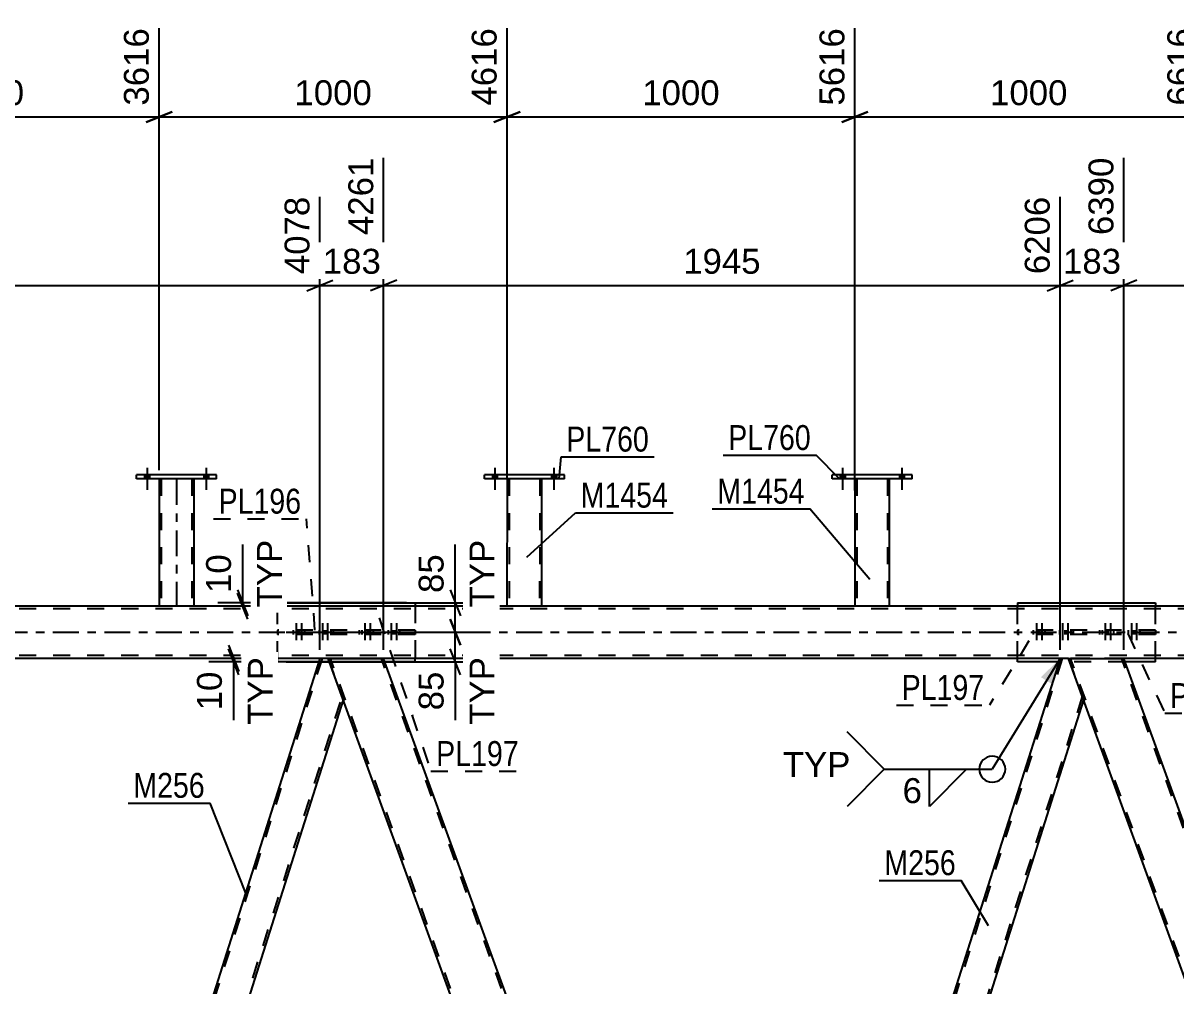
# Model space of a CAD drawing. Header units: millimetres. Extents: x -88 to 753, y -403 to 191.
# Drawn here: x 127.2 to 259.8, y -40.7 to 70.1 of the extents above; entities that cross this region are included whole.
import ezdxf

# ---------------------------------------------------------------- set-up
doc = ezdxf.new("R2010")
doc.units = ezdxf.units.MM
doc.linetypes.add('DXK_LINE_DOT2', pattern=[3.9198, 1.9599, -1.9599])
doc.linetypes.add('DXK_LINE_DOT3', pattern=[5.9187, 2.979, -0.9799, 0.9799, -0.9799])
doc.styles.add('Arial', font='arial.ttf', dxfattribs={"height": 0.2})
doc.styles.add('Arial Narrow', font='ARIALN.TTF', dxfattribs={"height": 0.2})

# ---------------------------------------------------------------- blocks, each defined once
blk = doc.blocks.new('Part-317404679-3095 - 2929')
at = {"color": 2, "linetype": 'Continuous'}
for p, q in [((180.26, 17.64), (180.26, 18.12)), ((189.46, 18.12), (180.26, 18.12)), ((189.46, 17.64), (180.26, 17.64)), ((189.46, 17.64), (189.46, 18.12))]:
    blk.add_line(p, q, dxfattribs=at)
blk = doc.blocks.new('Part-317404679-2990 - 2929')
at = {"color": 2, "linetype": 'Continuous'}
for p, q in [((140.26, 17.64), (140.26, 18.12)), ((149.46, 18.12), (140.26, 18.12)), ((149.46, 17.64), (140.26, 17.64)), ((149.46, 17.64), (149.46, 18.12))]:
    blk.add_line(p, q, dxfattribs=at)
blk = doc.blocks.new('Part-317404679-3012 - 2929')
at = {"color": 2, "linetype": 'Continuous'}
for p, q in [((626.43, 3), (12.26, 3)), ((162.29, -3), (83.54, -3)), ((247.42, -3), (168.67, -3)), ((332.55, -3), (253.8, -3))]:
    blk.add_line(p, q, dxfattribs=at)
at = {"color": 7, "linetype": 'DXK_LINE_DOT2'}
for p, q in [((630.43, 2.68), (12.26, 2.68)), ((630.43, -2.68), (12.26, -2.68)), ((629.83, -3), (77.15, -3)), ((168.67, -3), (162.29, -3)), ((253.8, -3), (247.42, -3))]:
    blk.add_line(p, q, dxfattribs=at)
at = {"color": 7, "linetype": 'DXK_LINE_DOT3'}
blk.add_line((12.26, 0), (640.43, 0), dxfattribs=at)
blk = doc.blocks.new('Bolt-317404679-3473 - 2929')
at = {"linetype": 'Continuous'}
for points in [[(221.18, 17.64), (221.74, 17.64), (221.74, 18.12), (221.18, 18.12)], [(221.18, 17.64), (221.74, 17.64), (221.74, 18.12), (221.18, 18.12)], [(227.98, 17.64), (228.54, 17.64), (228.54, 18.12), (227.98, 18.12)], [(227.98, 17.64), (228.54, 17.64), (228.54, 18.12), (227.98, 18.12)]]:
    blk.add_hatch(color=1, dxfattribs=at).paths.add_polyline_path(points)
at = {"color": 1, "linetype": 'Continuous'}
for p, q in [((221.46, 18.92), (221.46, 16.4)), ((221.46, 18.92), (221.46, 16.4)), ((228.26, 18.92), (228.26, 16.4)), ((228.26, 18.92), (228.26, 16.4)), ((221.18, 18.12), (221.18, 17.64)), ((221.18, 18.12), (221.18, 17.64)), ((221.74, 18.12), (221.74, 17.64)), ((221.74, 18.12), (221.74, 17.64)), ((227.98, 18.12), (227.98, 17.64)), ((227.98, 18.12), (227.98, 17.64)), ((228.54, 18.12), (228.54, 17.64)), ((228.54, 18.12), (228.54, 17.64))]:
    blk.add_line(p, q, dxfattribs=at)
blk = doc.blocks.new('Part-317404679-3082 - 2929')
at = {"color": 2, "linetype": 'Continuous'}
for p, q in [((220.26, 17.64), (220.26, 18.12)), ((229.46, 18.12), (220.26, 18.12)), ((229.46, 17.64), (220.26, 17.64)), ((229.46, 17.64), (229.46, 18.12))]:
    blk.add_line(p, q, dxfattribs=at)
blk = doc.blocks.new('Part-317404679-3087 - 2929')
at = {"color": 2, "linetype": 'Continuous'}
for p, q in [((182.86, 17.64), (182.85, 3)), ((186.85, 3), (186.86, 17.64))]:
    blk.add_line(p, q, dxfattribs=at)
at = {"color": 7, "linetype": 'DXK_LINE_DOT2'}
for p, q in [((186.86, 17.64), (182.86, 17.64)), ((183.1, 17.64), (183.09, 3)), ((186.62, 17.64), (186.61, 3)), ((186.85, 3), (182.85, 3)), ((186.85, 3), (186.85, 3)), ((186.85, 3), (186.85, 3))]:
    blk.add_line(p, q, dxfattribs=at)
blk = doc.blocks.new('Part-317404679-3517 - 2929')
at = {"color": 2, "linetype": 'Continuous'}
for p, q in [((222.86, 17.64), (222.85, 3)), ((226.85, 3), (226.86, 17.64))]:
    blk.add_line(p, q, dxfattribs=at)
at = {"color": 7, "linetype": 'DXK_LINE_DOT2'}
for p, q in [((226.86, 17.64), (222.86, 17.64)), ((223.1, 17.64), (223.09, 3)), ((226.62, 17.64), (226.61, 3)), ((226.85, 3), (222.85, 3)), ((226.85, 3), (226.85, 3)), ((226.85, 3), (226.85, 3))]:
    blk.add_line(p, q, dxfattribs=at)
blk = doc.blocks.new('Part-317404679-3384 - 2929')
at = {"color": 2, "linetype": 'Continuous'}
for p, q in [((290.73, -122), (247.42, -3)), ((247.42, -3), (253.8, -3)), ((297.12, -122), (253.8, -3))]:
    blk.add_line(p, q, dxfattribs=at)
at = {"color": 7, "linetype": 'DXK_LINE_DOT2'}
for p, q in [((290.99, -122), (247.67, -3)), ((296.86, -122), (253.55, -3))]:
    blk.add_line(p, q, dxfattribs=at)
blk = doc.blocks.new('Part-317404679-3241 - 2929')
at = {"color": 2, "linetype": 'Continuous'}
for p, q in [((241.58, 3.4), (241.58, 3)), ((241.58, 3.4), (257.44, 3.4)), ((257.44, 3.4), (257.44, 3)), ((241.58, -3.4), (241.58, -3)), ((246.34, -3.4), (241.58, -3.4)), ((257.44, -3.4), (253.95, -3.4)), ((257.44, -3.4), (257.44, -3))]:
    blk.add_line(p, q, dxfattribs=at)
at = {"color": 7, "linetype": 'DXK_LINE_DOT2'}
for p, q in [((241.58, -3), (241.58, 3)), ((257.44, -3), (257.44, 3)), ((253.95, -3.4), (246.34, -3.4))]:
    blk.add_line(p, q, dxfattribs=at)
blk = doc.blocks.new('Part-317404679-3374 - 2929')
at = {"color": 2, "linetype": 'Continuous'}
for p, q in [((142.86, 17.64), (142.86, 3)), ((146.86, 3), (146.86, 17.64))]:
    blk.add_line(p, q, dxfattribs=at)
at = {"color": 7, "linetype": 'DXK_LINE_DOT2'}
for p, q in [((146.86, 17.64), (142.86, 17.64)), ((143.1, 17.64), (143.1, 3)), ((146.62, 17.64), (146.62, 3)), ((146.86, 3), (142.86, 3)), ((146.86, 3), (146.86, 3)), ((146.86, 3), (146.86, 3))]:
    blk.add_line(p, q, dxfattribs=at)
at = {"color": 7, "linetype": 'DXK_LINE_DOT3'}
blk.add_line((144.86, 17.64), (144.86, 3), dxfattribs=at)
blk = doc.blocks.new('Bolt-317404679-3255 - 2929')
at = {"linetype": 'Continuous'}
for points in [[(181.18, 17.64), (181.74, 17.64), (181.74, 18.12), (181.18, 18.12)], [(181.18, 17.64), (181.74, 17.64), (181.74, 18.12), (181.18, 18.12)], [(187.98, 17.64), (188.54, 17.64), (188.54, 18.12), (187.98, 18.12)], [(187.98, 17.64), (188.54, 17.64), (188.54, 18.12), (187.98, 18.12)]]:
    blk.add_hatch(color=1, dxfattribs=at).paths.add_polyline_path(points)
at = {"color": 1, "linetype": 'Continuous'}
for p, q in [((181.46, 18.92), (181.46, 16.4)), ((181.46, 18.92), (181.46, 16.4)), ((188.26, 18.92), (188.26, 16.4)), ((188.26, 18.92), (188.26, 16.4)), ((181.18, 18.12), (181.18, 17.64)), ((181.18, 18.12), (181.18, 17.64)), ((181.74, 18.12), (181.74, 17.64)), ((181.74, 18.12), (181.74, 17.64)), ((187.98, 18.12), (187.98, 17.64)), ((187.98, 18.12), (187.98, 17.64)), ((188.54, 18.12), (188.54, 17.64)), ((188.54, 18.12), (188.54, 17.64))]:
    blk.add_line(p, q, dxfattribs=at)
blk = doc.blocks.new('Part-317404679-3260 - 2929')
at = {"color": 7, "linetype": 'DXK_LINE_DOT2'}
for p, q in [((257.44, 0.24), (241.58, 0.24)), ((241.58, 0.24), (241.58, -0.24)), ((247.99, 0.24), (247.99, -0.24)), ((251.03, -0.24), (251.03, 0.24)), ((257.44, 0.24), (257.44, -0.24)), ((257.44, -0.24), (241.58, -0.24))]:
    blk.add_line(p, q, dxfattribs=at)
blk = doc.blocks.new('Part-317404679-3304 - 2929')
at = {"color": 2, "linetype": 'Continuous'}
for p, q in [((205.6, -122), (162.29, -3)), ((162.29, -3), (168.67, -3)), ((211.98, -122), (168.67, -3))]:
    blk.add_line(p, q, dxfattribs=at)
at = {"color": 7, "linetype": 'DXK_LINE_DOT2'}
for p, q in [((205.85, -122), (162.54, -3)), ((211.73, -122), (168.41, -3))]:
    blk.add_line(p, q, dxfattribs=at)
blk = doc.blocks.new('Part-317404679-3430 - 2929')
at = {"color": 2, "linetype": 'Continuous'}
for p, q in [((246.47, -3), (210.25, -117.23)), ((249.15, -7.77), (212.93, -122))]:
    blk.add_line(p, q, dxfattribs=at)
at = {"color": 7, "linetype": 'DXK_LINE_DOT2'}
for p, q in [((246.72, -3), (210.38, -117.6)), ((247.42, -3), (246.47, -3)), ((247.42, -3), (249.15, -7.77)), ((249.02, -7.4), (212.68, -122))]:
    blk.add_line(p, q, dxfattribs=at)
blk = doc.blocks.new('Bolt-317404679-3335 - 2929')
at = {"color": 1, "linetype": 'DXK_LINE_DOT2'}
for p, q in [((251.29, 0.24), (251.29, -0.24)), ((251.65, 1.04), (251.65, -1.96)), ((251.9, 0.24), (251.9, -0.24)), ((252.01, 0.24), (252.01, -0.24)), ((252.26, 1.04), (252.26, -1.96)), ((252.62, 0.24), (252.62, -0.24)), ((254.31, 0.24), (254.31, -0.24)), ((254.67, 1.04), (254.67, -1.96)), ((254.91, 0.24), (254.91, -0.24)), ((255.03, 0.24), (255.03, -0.24)), ((255.27, 1.04), (255.27, -1.96)), ((255.63, 0.24), (255.63, -0.24))]:
    blk.add_line(p, q, dxfattribs=at)
blk = doc.blocks.new('Part-317404679-3410 - 2929')
at = {"color": 7, "linetype": 'DXK_LINE_DOT2'}
for p, q in [((172.3, 0.24), (156.45, 0.24)), ((156.45, 0.24), (156.45, -0.24)), ((162.86, 0.24), (162.86, -0.24)), ((165.89, -0.24), (165.89, 0.24)), ((172.3, 0.24), (172.3, -0.24)), ((172.3, -0.24), (156.45, -0.24))]:
    blk.add_line(p, q, dxfattribs=at)
blk = doc.blocks.new('Part-317404679-3435 - 2929')
at = {"color": 2, "linetype": 'Continuous'}
for p, q in [((161.34, -3), (125.11, -117.23)), ((164.02, -7.77), (127.8, -122))]:
    blk.add_line(p, q, dxfattribs=at)
at = {"color": 7, "linetype": 'DXK_LINE_DOT2'}
for p, q in [((161.59, -3), (125.25, -117.6)), ((162.29, -3), (161.34, -3)), ((162.29, -3), (164.02, -7.77)), ((127.55, -122), (163.89, -7.4))]:
    blk.add_line(p, q, dxfattribs=at)
blk = doc.blocks.new('Bolt-317404679-3472 - 2929')
at = {"color": 1, "linetype": 'DXK_LINE_DOT2'}
for p, q in [((166.16, 0.24), (166.16, -0.24)), ((166.52, 1.04), (166.52, -1.96)), ((166.76, 0.24), (166.76, -0.24)), ((166.88, 0.24), (166.88, -0.24)), ((167.12, 1.04), (167.12, -1.96)), ((167.48, 0.24), (167.48, -0.24)), ((169.18, 0.24), (169.18, -0.24)), ((169.54, 1.04), (169.54, -1.96)), ((169.78, 0.24), (169.78, -0.24)), ((169.9, 0.24), (169.9, -0.24)), ((170.14, 1.04), (170.14, -1.96)), ((170.5, 0.24), (170.5, -0.24))]:
    blk.add_line(p, q, dxfattribs=at)
blk = doc.blocks.new('Bolt-317404679-3474 - 2929')
at = {"color": 1, "linetype": 'DXK_LINE_DOT2'}
for p, q in [((243.39, 0.24), (243.39, -0.24)), ((243.75, 1.04), (243.75, -1.96)), ((243.99, 0.24), (243.99, -0.24)), ((244.11, 0.24), (244.11, -0.24)), ((244.35, 1.04), (244.35, -1.96)), ((244.71, 0.24), (244.71, -0.24)), ((246.4, 0.24), (246.4, -0.24)), ((246.76, 1.04), (246.76, -1.96)), ((247, 0.24), (247, -0.24)), ((247.12, 0.24), (247.12, -0.24)), ((247.36, 1.04), (247.36, -1.96)), ((247.72, 0.24), (247.72, -0.24))]:
    blk.add_line(p, q, dxfattribs=at)
blk = doc.blocks.new('Bolt-317404679-3475 - 2929')
at = {"linetype": 'Continuous'}
for points in [[(141.18, 17.64), (141.74, 17.64), (141.74, 18.12), (141.18, 18.12)], [(141.18, 17.64), (141.74, 17.64), (141.74, 18.12), (141.18, 18.12)], [(147.98, 17.64), (148.54, 17.64), (148.54, 18.12), (147.98, 18.12)], [(147.98, 17.64), (148.54, 17.64), (148.54, 18.12), (147.98, 18.12)]]:
    blk.add_hatch(color=1, dxfattribs=at).paths.add_polyline_path(points)
at = {"color": 1, "linetype": 'Continuous'}
for p, q in [((141.46, 18.92), (141.46, 16.4)), ((141.46, 18.92), (141.46, 16.4)), ((148.26, 18.92), (148.26, 16.4)), ((148.26, 18.92), (148.26, 16.4)), ((141.18, 18.12), (141.18, 17.64)), ((141.18, 18.12), (141.18, 17.64)), ((141.74, 18.12), (141.74, 17.64)), ((141.74, 18.12), (141.74, 17.64)), ((147.98, 18.12), (147.98, 17.64)), ((147.98, 18.12), (147.98, 17.64)), ((148.54, 18.12), (148.54, 17.64)), ((148.54, 18.12), (148.54, 17.64))]:
    blk.add_line(p, q, dxfattribs=at)
blk = doc.blocks.new('Bolt-317404679-3478 - 2929')
at = {"color": 1, "linetype": 'DXK_LINE_DOT2'}
for p, q in [((158.25, 0.24), (158.25, -0.24)), ((158.61, 1.04), (158.61, -1.96)), ((158.85, 0.24), (158.85, -0.24)), ((158.97, 0.24), (158.97, -0.24)), ((159.21, 1.04), (159.21, -1.96)), ((159.57, 0.24), (159.57, -0.24)), ((161.27, 0.24), (161.27, -0.24)), ((161.63, 1.04), (161.63, -1.96)), ((161.87, 0.24), (161.87, -0.24)), ((161.99, 0.24), (161.99, -0.24)), ((162.23, 1.04), (162.23, -1.96)), ((162.59, 0.24), (162.59, -0.24))]:
    blk.add_line(p, q, dxfattribs=at)
blk = doc.blocks.new('Part-317404679-3486 - 2929')
at = {"color": 2, "linetype": 'Continuous'}
for p, q in [((156.45, 3.4), (156.45, 3)), ((156.45, 3.4), (172.3, 3.4)), ((172.3, 3.4), (172.3, 3)), ((156.45, -3.4), (156.45, -3)), ((161.21, -3.4), (156.45, -3.4)), ((172.3, -3.4), (168.82, -3.4)), ((172.3, -3.4), (172.3, -3))]:
    blk.add_line(p, q, dxfattribs=at)
at = {"color": 7, "linetype": 'DXK_LINE_DOT2'}
for p, q in [((156.45, -3), (156.45, 3)), ((172.3, 3), (172.3, -3)), ((168.82, -3.4), (161.21, -3.4))]:
    blk.add_line(p, q, dxfattribs=at)
blk = doc.blocks.new('StraightDimension-317404679-3555 - 2929')
at = {"color": 7, "linetype": 'Continuous'}
for p, q in [((102.86, 17.62), (102.86, 69.49)), ((142.86, 18.64), (142.86, 69.49)), ((104.36, 59.89), (101.36, 58.69)), ((141.36, 58.69), (144.36, 59.89)), ((102.86, 59.29), (142.86, 59.29))]:
    blk.add_line(p, q, dxfattribs=at)
at = {"color": 0}
blk.add_wipeout([(127.91, 60.04), (127.91, 64.24), (117.81, 64.24), (117.81, 60.04)], dxfattribs=at)
at = {"color": 3, "style": 'Arial'}
blk.add_text('1000', height=2.865, dxfattribs=at).set_placement((118.41, 60.64))
at = {"color": 0, "linetype": 'Continuous'}
blk.add_wipeout([(142.26, 70.09), (138.06, 70.09), (138.06, 59.99), (142.26, 59.99)], dxfattribs=at)
at = {"color": 3, "linetype": 'Continuous', "style": 'Arial'}
blk.add_text('3616', height=2.865, rotation=90.0002, dxfattribs=at).set_placement((141.66, 60.59))
blk = doc.blocks.new('StraightDimension-317404679-9096 - 2929')
at = {"color": 7, "linetype": 'Continuous'}
for p, q in [((253.8, -2), (253.8, 54.59)), ((331.6, -2), (331.6, 50.09)), ((255.3, 40.5), (252.3, 39.3)), ((253.8, 39.9), (331.6, 39.9)), ((330.1, 39.3), (333.1, 40.5))]:
    blk.add_line(p, q, dxfattribs=at)
at = {"color": 0}
blk.add_wipeout([(297.75, 40.65), (297.75, 44.85), (287.66, 44.85), (287.66, 40.65)], dxfattribs=at)
at = {"color": 3, "style": 'Arial'}
blk.add_text('1945', height=2.865, dxfattribs=at).set_placement((288.26, 41.25))
at = {"color": 0, "linetype": 'Continuous'}
blk.add_wipeout([(331, 50.69), (326.8, 50.69), (326.8, 40.6), (331, 40.6)], dxfattribs=at)
at = {"color": 3, "linetype": 'Continuous', "style": 'Arial'}
blk.add_text('8335', height=2.865, rotation=90.0002, dxfattribs=at).set_placement((330.4, 41.2))
blk = doc.blocks.new('StraightDimension-317404679-9100 - 2929')
at = {"color": 7, "linetype": 'Continuous'}
for p, q in [((77.15, -2), (77.15, 50.09)), ((161.34, -2), (161.34, 50.09)), ((78.65, 40.5), (75.65, 39.3)), ((77.15, 39.9), (161.34, 39.9)), ((159.84, 39.3), (162.84, 40.5))]:
    blk.add_line(p, q, dxfattribs=at)
at = {"color": 0}
blk.add_wipeout([(124.29, 40.65), (124.29, 44.85), (114.2, 44.85), (114.2, 40.65)], dxfattribs=at)
at = {"color": 3, "style": 'Arial'}
blk.add_text('2105', height=2.865, dxfattribs=at).set_placement((114.8, 41.25))
at = {"color": 0, "linetype": 'Continuous'}
blk.add_wipeout([(160.74, 50.69), (156.54, 50.69), (156.54, 40.6), (160.74, 40.6)], dxfattribs=at)
at = {"color": 3, "linetype": 'Continuous', "style": 'Arial'}
blk.add_text('4078', height=2.865, rotation=90.0002, dxfattribs=at).set_placement((160.14, 41.2))
blk = doc.blocks.new('StraightDimension-317404679-3811 - 2929')
at = {"color": 7, "linetype": 'Continuous'}
for p, q in [((176.31, 1.5), (177.51, -1.5)), ((157.45, 0), (179.31, 0)), ((176.91, -3.4), (176.91, 0)), ((177.51, -4.9), (176.31, -1.9)), ((157.45, -3.4), (179.31, -3.4)), ((176.91, -3.4), (176.91, -10.1)), ((176.91, -3.4), (176.91, -10.1))]:
    blk.add_line(p, q, dxfattribs=at)
at = {"color": 0, "linetype": 'Continuous'}
blk.add_wipeout([(182.01, -2.27), (177.81, -2.27), (177.81, -11.24), (182.01, -11.24)], dxfattribs=at)
at = {"color": 0}
blk.add_wipeout([(176.16, -3.93), (171.96, -3.93), (171.96, -9.58), (176.16, -9.58)], dxfattribs=at)
at = {"color": 3, "linetype": 'Continuous', "style": 'Arial'}
blk.add_text('TYP', height=2.865, rotation=90.0002, dxfattribs=at).set_placement((181.41, -10.64))
at = {"color": 3, "style": 'Arial'}
blk.add_text('85', height=2.865, rotation=90.0002, dxfattribs=at).set_placement((175.56, -8.98))
blk = doc.blocks.new('StraightDimension-317404679-3552 - 2929')
at = {"color": 7, "linetype": 'Continuous'}
for p, q in [((222.86, 16.31), (222.86, 69.49)), ((262.86, 15.44), (262.86, 69.49)), ((224.36, 59.89), (221.36, 58.69)), ((261.36, 58.69), (264.36, 59.89)), ((222.86, 59.29), (262.86, 59.29))]:
    blk.add_line(p, q, dxfattribs=at)
at = {"color": 0}
blk.add_wipeout([(247.91, 60.04), (247.91, 64.24), (237.81, 64.24), (237.81, 60.04)], dxfattribs=at)
at = {"color": 3, "style": 'Arial'}
blk.add_text('1000', height=2.865, dxfattribs=at).set_placement((238.41, 60.64))
at = {"color": 0, "linetype": 'Continuous'}
blk.add_wipeout([(262.26, 70.09), (258.06, 70.09), (258.06, 59.99), (262.26, 59.99)], dxfattribs=at)
at = {"color": 3, "linetype": 'Continuous', "style": 'Arial'}
blk.add_text('6616', height=2.865, rotation=90.0002, dxfattribs=at).set_placement((261.66, 60.59))
blk = doc.blocks.new('StraightDimension-317404679-3553 - 2929')
at = {"color": 7, "linetype": 'Continuous'}
for p, q in [((182.86, 17.62), (182.86, 69.49)), ((222.86, 16.31), (222.86, 69.49)), ((184.36, 59.89), (181.36, 58.69)), ((221.36, 58.69), (224.36, 59.89)), ((182.86, 59.29), (222.86, 59.29))]:
    blk.add_line(p, q, dxfattribs=at)
at = {"color": 0}
blk.add_wipeout([(207.91, 60.04), (207.91, 64.24), (197.81, 64.24), (197.81, 60.04)], dxfattribs=at)
at = {"color": 3, "style": 'Arial'}
blk.add_text('1000', height=2.865, dxfattribs=at).set_placement((198.41, 60.64))
at = {"color": 0, "linetype": 'Continuous'}
blk.add_wipeout([(222.26, 70.09), (218.06, 70.09), (218.06, 59.99), (222.26, 59.99)], dxfattribs=at)
at = {"color": 3, "linetype": 'Continuous', "style": 'Arial'}
blk.add_text('5616', height=2.865, rotation=90.0002, dxfattribs=at).set_placement((221.66, 60.59))
blk = doc.blocks.new('StraightDimension-317404679-3554 - 2929')
at = {"color": 7, "linetype": 'Continuous'}
for p, q in [((142.86, 18.64), (142.86, 69.49)), ((182.86, 17.62), (182.86, 69.49)), ((144.36, 59.89), (141.36, 58.69)), ((181.36, 58.69), (184.36, 59.89)), ((142.86, 59.29), (182.86, 59.29))]:
    blk.add_line(p, q, dxfattribs=at)
at = {"color": 0}
blk.add_wipeout([(167.91, 60.04), (167.91, 64.24), (157.81, 64.24), (157.81, 60.04)], dxfattribs=at)
at = {"color": 3, "style": 'Arial'}
blk.add_text('1000', height=2.865, dxfattribs=at).set_placement((158.41, 60.64))
at = {"color": 0, "linetype": 'Continuous'}
blk.add_wipeout([(182.26, 70.09), (178.06, 70.09), (178.06, 59.99), (182.26, 59.99)], dxfattribs=at)
at = {"color": 3, "linetype": 'Continuous', "style": 'Arial'}
blk.add_text('4616', height=2.865, rotation=90.0002, dxfattribs=at).set_placement((181.66, 60.59))
blk = doc.blocks.new('StraightDimension-317404679-3802 - 2929')
at = {"color": 7, "linetype": 'Continuous'}
for p, q in [((176.91, 3.4), (176.91, 10.09)), ((176.91, 3.4), (176.91, 10.09)), ((176.31, 4.9), (177.51, 1.9)), ((157.45, 3.4), (179.31, 3.4)), ((176.91, 0), (176.91, 3.4)), ((177.51, -1.5), (176.31, 1.5)), ((157.45, 0), (179.31, 0))]:
    blk.add_line(p, q, dxfattribs=at)
at = {"color": 0, "linetype": 'Continuous'}
blk.add_wipeout([(182.01, 11.23), (177.81, 11.23), (177.81, 2.26), (182.01, 2.26)], dxfattribs=at)
at = {"color": 0}
blk.add_wipeout([(176.16, 9.57), (171.96, 9.57), (171.96, 3.92), (176.16, 3.92)], dxfattribs=at)
at = {"color": 3, "linetype": 'Continuous', "style": 'Arial'}
blk.add_text('TYP', height=2.865, rotation=90.0002, dxfattribs=at).set_placement((181.41, 2.86))
at = {"color": 3, "style": 'Arial'}
blk.add_text('85', height=2.865, rotation=90.0002, dxfattribs=at).set_placement((175.56, 4.52))
blk = doc.blocks.new('StraightDimension-317404679-4264 - 2929')
at = {"color": 7, "linetype": 'Continuous'}
for p, q in [((150.81, -1.5), (152.01, -4.5)), ((152.01, -4.9), (150.81, -1.9)), ((171.3, -3), (148.56, -3)), ((171.3, -3.4), (148.56, -3.4)), ((151.41, -3.4), (151.41, -3)), ((151.41, -3.4), (151.41, -10.1)), ((151.41, -3.4), (151.41, -10.1))]:
    blk.add_line(p, q, dxfattribs=at)
at = {"color": 0, "linetype": 'Continuous'}
blk.add_wipeout([(156.51, -2.27), (152.31, -2.27), (152.31, -11.24), (156.51, -11.24)], dxfattribs=at)
at = {"color": 0}
blk.add_wipeout([(150.66, -3.93), (146.46, -3.93), (146.46, -9.58), (150.66, -9.58)], dxfattribs=at)
at = {"color": 3, "linetype": 'Continuous', "style": 'Arial'}
blk.add_text('TYP', height=2.865, rotation=90.0002, dxfattribs=at).set_placement((155.91, -10.64))
at = {"color": 3, "style": 'Arial'}
blk.add_text('10', height=2.865, rotation=90.0002, dxfattribs=at).set_placement((150.06, -8.98))
blk = doc.blocks.new('StraightDimension-317404679-4737 - 2929')
at = {"color": 7, "linetype": 'Continuous'}
for p, q in [((152.46, 3.4), (152.46, 10.09)), ((152.46, 3.4), (152.46, 10.09)), ((151.86, 4.9), (153.06, 1.9)), ((153.06, 1.5), (151.86, 4.5)), ((171.3, 3.4), (149.61, 3.4)), ((171.3, 3), (149.61, 3)), ((152.46, 3), (152.46, 3.4))]:
    blk.add_line(p, q, dxfattribs=at)
at = {"color": 0, "linetype": 'Continuous'}
blk.add_wipeout([(157.56, 11.23), (153.36, 11.23), (153.36, 2.26), (157.56, 2.26)], dxfattribs=at)
at = {"color": 0}
blk.add_wipeout([(151.71, 9.57), (147.51, 9.57), (147.51, 3.92), (151.71, 3.92)], dxfattribs=at)
at = {"color": 3, "linetype": 'Continuous', "style": 'Arial'}
blk.add_text('TYP', height=2.865, rotation=90.0002, dxfattribs=at).set_placement((156.96, 2.86))
at = {"color": 3, "style": 'Arial'}
blk.add_text('10', height=2.865, rotation=90.0002, dxfattribs=at).set_placement((151.11, 4.52))
blk = doc.blocks.new('StraightDimension-317404679-9097 - 2929')
at = {"color": 7, "linetype": 'Continuous'}
for p, q in [((253.8, -2), (253.8, 54.59)), ((246.47, -2), (246.47, 50.09)), ((244.97, 39.3), (247.97, 40.5)), ((246.47, 39.9), (253.8, 39.9)), ((255.3, 40.5), (252.3, 39.3))]:
    blk.add_line(p, q, dxfattribs=at)
at = {"color": 0}
blk.add_wipeout([(254.07, 40.65), (254.07, 44.85), (246.2, 44.85), (246.2, 40.65)], dxfattribs=at)
at = {"color": 3, "style": 'Arial'}
blk.add_text('183', height=2.865, dxfattribs=at).set_placement((246.8, 41.25))
at = {"color": 0, "linetype": 'Continuous'}
blk.add_wipeout([(253.2, 55.19), (249, 55.19), (249, 45.1), (253.2, 45.1)], dxfattribs=at)
at = {"color": 3, "linetype": 'Continuous', "style": 'Arial'}
blk.add_text('6390', height=2.865, rotation=90.0002, dxfattribs=at).set_placement((252.6, 45.7))
blk = doc.blocks.new('StraightDimension-317404679-9098 - 2929')
at = {"color": 7, "linetype": 'Continuous'}
for p, q in [((168.67, -2), (168.67, 54.59)), ((246.47, -2), (246.47, 50.09)), ((170.17, 40.5), (167.17, 39.3)), ((168.67, 39.9), (246.47, 39.9)), ((244.97, 39.3), (247.97, 40.5))]:
    blk.add_line(p, q, dxfattribs=at)
at = {"color": 0}
blk.add_wipeout([(212.62, 40.65), (212.62, 44.85), (202.52, 44.85), (202.52, 40.65)], dxfattribs=at)
at = {"color": 3, "style": 'Arial'}
blk.add_text('1945', height=2.865, dxfattribs=at).set_placement((203.12, 41.25))
at = {"color": 0, "linetype": 'Continuous'}
blk.add_wipeout([(245.87, 50.69), (241.67, 50.69), (241.67, 40.6), (245.87, 40.6)], dxfattribs=at)
at = {"color": 3, "linetype": 'Continuous', "style": 'Arial'}
blk.add_text('6206', height=2.865, rotation=90.0002, dxfattribs=at).set_placement((245.27, 41.2))
blk = doc.blocks.new('StraightDimension-317404679-9099 - 2929')
at = {"color": 7, "linetype": 'Continuous'}
for p, q in [((168.67, -2), (168.67, 54.59)), ((161.34, -2), (161.34, 50.09)), ((159.84, 39.3), (162.84, 40.5)), ((161.34, 39.9), (168.67, 39.9)), ((170.17, 40.5), (167.17, 39.3))]:
    blk.add_line(p, q, dxfattribs=at)
at = {"color": 0}
blk.add_wipeout([(168.94, 40.65), (168.94, 44.85), (161.07, 44.85), (161.07, 40.65)], dxfattribs=at)
at = {"color": 3, "style": 'Arial'}
blk.add_text('183', height=2.865, dxfattribs=at).set_placement((161.67, 41.25))
at = {"color": 0, "linetype": 'Continuous'}
blk.add_wipeout([(168.07, 55.19), (163.87, 55.19), (163.87, 45.1), (168.07, 45.1)], dxfattribs=at)
at = {"color": 3, "linetype": 'Continuous', "style": 'Arial'}
blk.add_text('4261', height=2.865, rotation=90.0002, dxfattribs=at).set_placement((167.47, 45.7))
blk = doc.blocks.new('Mark-317404679-3237 - 2929')
at = {"color": 0}
blk.add_wipeout([(237.75, -7.78), (237.75, -4.78), (228.25, -4.78), (228.25, -7.78)], dxfattribs=at)
blk.add_wipeout([(237.75, -7.78), (237.75, -4.78), (228.25, -4.78), (228.25, -7.78)], dxfattribs=at)
at = {"color": 30, "linetype": 'DXK_LINE_DOT2'}
for p in [(242.89, -0.99), (227.65, -8.38)]:
    blk.add_line(p, (238.35, -8.38), dxfattribs=at)
at = {"color": 3, "style": 'Arial Narrow'}
blk.add_text('PL197', height=2.863, dxfattribs=at).set_placement((228.25, -7.78))
blk = doc.blocks.new('Mark-317404679-3091 - 2929')
at = {"color": 0}
blk.add_wipeout([(199.18, 20.79), (199.18, 23.79), (189.68, 23.79), (189.68, 20.79)], dxfattribs=at)
blk.add_wipeout([(199.18, 20.79), (199.18, 23.79), (189.68, 23.79), (189.68, 20.79)], dxfattribs=at)
at = {"color": 30, "linetype": 'Continuous'}
for p, q in [((188.85, 17.64), (189.08, 20.19)), ((189.08, 20.19), (199.78, 20.19))]:
    blk.add_line(p, q, dxfattribs=at)
at = {"color": 3, "style": 'Arial Narrow'}
blk.add_text('PL760', height=2.863, dxfattribs=at).set_placement((189.68, 20.79))
blk = doc.blocks.new('Mark-317404679-3078 - 2929')
at = {"color": 0}
blk.add_wipeout([(217.8, 20.97), (217.8, 23.97), (208.3, 23.97), (208.3, 20.97)], dxfattribs=at)
blk.add_wipeout([(217.8, 20.97), (217.8, 23.97), (208.3, 23.97), (208.3, 20.97)], dxfattribs=at)
at = {"color": 30, "linetype": 'Continuous'}
for p in [(207.7, 20.37), (221.09, 17.64)]:
    blk.add_line(p, (218.4, 20.37), dxfattribs=at)
at = {"color": 3, "style": 'Arial Narrow'}
blk.add_text('PL760', height=2.863, dxfattribs=at).set_placement((208.3, 20.97))
blk = doc.blocks.new('Mark-317404679-3083 - 2929')
at = {"color": 0}
blk.add_wipeout([(201.38, 14.34), (201.38, 17.34), (191.33, 17.34), (191.33, 14.34)], dxfattribs=at)
blk.add_wipeout([(201.38, 14.34), (201.38, 17.34), (191.33, 17.34), (191.33, 14.34)], dxfattribs=at)
at = {"color": 30, "linetype": 'Continuous'}
for p, q in [((185.14, 8.63), (190.73, 13.74)), ((190.73, 13.74), (201.98, 13.74))]:
    blk.add_line(p, q, dxfattribs=at)
at = {"color": 3, "style": 'Arial Narrow'}
blk.add_text('M1454', height=2.863, dxfattribs=at).set_placement((191.33, 14.34))
blk = doc.blocks.new('WeldMark-317404679-4850 - 2929')
at = {"linetype": 'Continuous'}
blk.add_hatch(color=30, dxfattribs=at).paths.add_polyline_path([(244.27, -5.17), (246.47, -3), (245.54, -5.95)])
at = {"color": 30, "linetype": 'Continuous'}
for p in [(246.47, -3), (226.25, -15.75)]:
    blk.add_line(p, (238.67, -15.75), dxfattribs=at)
at = {"color": 3, "linetype": 'Continuous'}
for p, q in [((226.25, -15.75), (221.96, -11.46)), ((226.25, -15.75), (221.96, -20.03)), ((231.43, -15.75), (235.72, -15.75))]:
    blk.add_line(p, q, dxfattribs=at)
for start, end in [(90, 270), (270, 90)]:
    blk.add_arc((238.67, -15.75), 1.5, start, end, dxfattribs=at)
at = {"color": 0}
blk.add_wipeout([(230.77, -19.85), (230.77, -16.45), (228.15, -16.45), (228.15, -19.85)], dxfattribs=at)
at = {"color": 3, "linetype": 'Continuous'}
for p, q in [((235.72, -15.75), (231.43, -20.03)), ((231.43, -20.03), (231.43, -15.75))]:
    blk.add_line(p, q, dxfattribs=at)
at = {"color": 3, "style": 'Arial'}
blk.add_text('6', height=2.87, dxfattribs=at).set_placement((228.35, -19.65))
at = {"color": 0, "linetype": 'Continuous'}
blk.add_wipeout([(222.35, -16.65), (222.35, -13.65), (214.57, -13.65), (214.57, -16.65)], dxfattribs=at)
blk.add_wipeout([(222.35, -16.65), (222.35, -13.65), (214.57, -13.65), (214.57, -16.65)], dxfattribs=at)
at = {"color": 3, "linetype": 'Continuous', "style": 'Arial'}
blk.add_text('TYP', height=2.865, dxfattribs=at).set_placement((214.57, -16.65))
blk = doc.blocks.new('Mark-317404679-3256 - 2929')
at = {"color": 0}
blk.add_wipeout([(268.63, -8.71), (268.63, -5.71), (259.12, -5.71), (259.12, -8.71)], dxfattribs=at)
blk.add_wipeout([(268.63, -8.71), (268.63, -5.71), (259.12, -5.71), (259.12, -8.71)], dxfattribs=at)
at = {"color": 30, "linetype": 'DXK_LINE_DOT2'}
for p, q in [((254.24, -0.14), (258.52, -9.31)), ((258.52, -9.31), (269.23, -9.31))]:
    blk.add_line(p, q, dxfattribs=at)
at = {"color": 3, "style": 'Arial Narrow'}
blk.add_text('PL196', height=2.863, dxfattribs=at).set_placement((259.12, -8.71))
blk = doc.blocks.new('Mark-317404679-3426 - 2929')
at = {"color": 0}
blk.add_wipeout([(234.48, -27.94), (234.48, -24.94), (226.26, -24.94), (226.26, -27.94)], dxfattribs=at)
blk.add_wipeout([(234.48, -27.94), (234.48, -24.94), (226.26, -24.94), (226.26, -27.94)], dxfattribs=at)
at = {"color": 30, "linetype": 'Continuous'}
for p in [(225.66, -28.54), (238.23, -33.78)]:
    blk.add_line(p, (235.08, -28.54), dxfattribs=at)
at = {"color": 3, "style": 'Arial Narrow'}
blk.add_text('M256', height=2.863, dxfattribs=at).set_placement((226.26, -27.94))
blk = doc.blocks.new('Mark-317404679-3406 - 2929')
at = {"color": 0}
blk.add_wipeout([(159.2, 13.65), (159.2, 16.65), (149.69, 16.65), (149.69, 13.65)], dxfattribs=at)
blk.add_wipeout([(159.2, 13.65), (159.2, 16.65), (149.69, 16.65), (149.69, 13.65)], dxfattribs=at)
at = {"color": 30, "linetype": 'DXK_LINE_DOT2'}
for p in [(149.09, 13.05), (160.77, 0.24)]:
    blk.add_line(p, (159.8, 13.05), dxfattribs=at)
at = {"color": 3, "style": 'Arial Narrow'}
blk.add_text('PL196', height=2.863, dxfattribs=at).set_placement((149.69, 13.65))
blk = doc.blocks.new('Mark-317404679-3431 - 2929')
at = {"color": 0}
blk.add_wipeout([(148.11, -19.04), (148.11, -16.04), (139.88, -16.04), (139.88, -19.04)], dxfattribs=at)
blk.add_wipeout([(148.11, -19.04), (148.11, -16.04), (139.88, -16.04), (139.88, -19.04)], dxfattribs=at)
at = {"color": 30, "linetype": 'Continuous'}
for p in [(139.28, -19.64), (152.83, -30)]:
    blk.add_line(p, (148.71, -19.64), dxfattribs=at)
at = {"color": 3, "style": 'Arial Narrow'}
blk.add_text('M256', height=2.863, dxfattribs=at).set_placement((139.88, -19.04))
blk = doc.blocks.new('Mark-317404679-3482 - 2929')
at = {"color": 0}
blk.add_wipeout([(184.21, -15.38), (184.21, -12.38), (174.71, -12.38), (174.71, -15.38)], dxfattribs=at)
blk.add_wipeout([(184.21, -15.38), (184.21, -12.38), (174.71, -12.38), (174.71, -15.38)], dxfattribs=at)
at = {"color": 30, "linetype": 'DXK_LINE_DOT2'}
for p, q in [((168.14, 1.65), (174.11, -15.98)), ((174.11, -15.98), (184.81, -15.98))]:
    blk.add_line(p, q, dxfattribs=at)
at = {"color": 3, "style": 'Arial Narrow'}
blk.add_text('PL197', height=2.863, dxfattribs=at).set_placement((174.71, -15.38))
blk = doc.blocks.new('Mark-317404679-3513 - 2929')
at = {"color": 0}
blk.add_wipeout([(217.1, 14.8), (217.1, 17.8), (207.05, 17.8), (207.05, 14.8)], dxfattribs=at)
blk.add_wipeout([(217.1, 14.8), (217.1, 17.8), (207.05, 17.8), (207.05, 14.8)], dxfattribs=at)
at = {"color": 30, "linetype": 'Continuous'}
for p in [(206.45, 14.2), (224.59, 6.09)]:
    blk.add_line(p, (217.7, 14.2), dxfattribs=at)
at = {"color": 3, "style": 'Arial Narrow'}
blk.add_text('M1454', height=2.863, dxfattribs=at).set_placement((207.05, 14.8))

msp = doc.modelspace()

# ---------------------------------------------------------------- block references
for name in ['Bolt-317404679-3475 - 2929', 'Bolt-317404679-3255 - 2929', 'Bolt-317404679-3473 - 2929', 'Part-317404679-2990 - 2929', 'Part-317404679-3374 - 2929', 'Part-317404679-3095 - 2929', 'Part-317404679-3087 - 2929', 'Part-317404679-3082 - 2929', 'Part-317404679-3517 - 2929', 'Part-317404679-3012 - 2929', 'Part-317404679-3486 - 2929', 'Part-317404679-3241 - 2929', 'Part-317404679-3410 - 2929', 'Bolt-317404679-3478 - 2929', 'Bolt-317404679-3472 - 2929', 'Part-317404679-3260 - 2929', 'Bolt-317404679-3474 - 2929', 'Bolt-317404679-3335 - 2929', 'Part-317404679-3435 - 2929', 'Part-317404679-3304 - 2929', 'Part-317404679-3430 - 2929', 'Part-317404679-3384 - 2929']:
    msp.add_blockref(name, (0, 0))

# ---------------------------------------------------------------- next in the draw order: block references
for name in ['StraightDimension-317404679-3555 - 2929', 'StraightDimension-317404679-9096 - 2929', 'Mark-317404679-3431 - 2929', 'Mark-317404679-3426 - 2929']:
    msp.add_blockref(name, (0, 0))

# ---------------------------------------------------------------- next in the draw order: block references
for name in ['StraightDimension-317404679-3552 - 2929', 'StraightDimension-317404679-9100 - 2929']:
    msp.add_blockref(name, (0, 0))

# ---------------------------------------------------------------- next in the draw order: block references
for name in ['StraightDimension-317404679-3553 - 2929', 'StraightDimension-317404679-9097 - 2929', 'StraightDimension-317404679-3811 - 2929']:
    msp.add_blockref(name, (0, 0))

# ---------------------------------------------------------------- next in the draw order: block references
for name in ['StraightDimension-317404679-3554 - 2929', 'StraightDimension-317404679-3802 - 2929', 'Mark-317404679-3256 - 2929']:
    msp.add_blockref(name, (0, 0))

# ---------------------------------------------------------------- next in the draw order: block references
for name in ['StraightDimension-317404679-4737 - 2929', 'StraightDimension-317404679-4264 - 2929']:
    msp.add_blockref(name, (0, 0))

# ---------------------------------------------------------------- next in the draw order: block references
msp.add_blockref('StraightDimension-317404679-9098 - 2929', (0, 0))

# ---------------------------------------------------------------- next in the draw order: block references
for name in ['StraightDimension-317404679-9099 - 2929', 'Mark-317404679-3078 - 2929', 'Mark-317404679-3091 - 2929', 'Mark-317404679-3237 - 2929']:
    msp.add_blockref(name, (0, 0))

# ---------------------------------------------------------------- next in the draw order: block references
for name in ['Mark-317404679-3083 - 2929', 'Mark-317404679-3513 - 2929', 'Mark-317404679-3406 - 2929', 'Mark-317404679-3482 - 2929', 'WeldMark-317404679-4850 - 2929']:
    msp.add_blockref(name, (0, 0))

doc.saveas('drawing.dxf')
